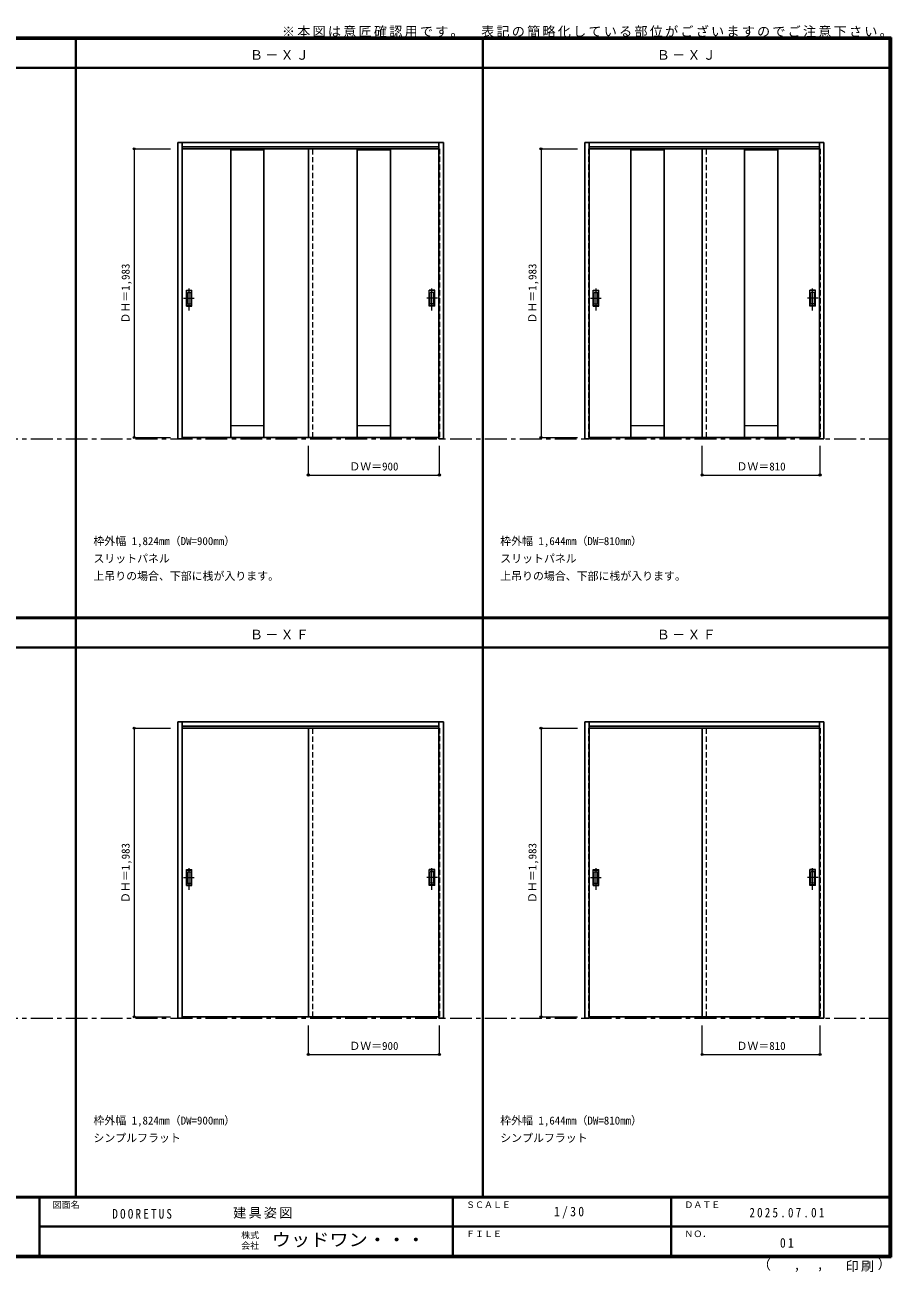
# Model space of a CAD drawing. Units: millimetres, scale not verified. Extents: x -6000 to 5700, y -4307 to 4260.
# Drawn here: x -250 to 5700, y -4307 to 4260 of the extents above; entities that cross this region are included whole.
import ezdxf
from ezdxf.enums import TextEntityAlignment as Align

# ---------------------------------------------------------------- set-up
doc = ezdxf.new("R2010")
doc.units = ezdxf.units.MM
doc.header["$LTSCALE"] = 30
doc.header["$PDMODE"] = 32
doc.header["$PDSIZE"] = 15
doc.linetypes.add('CHAIN1', pattern=[8, 5, -1, 1, -1])
doc.linetypes.add('DASHED1', pattern=[1.8, 1.2, -0.6])
for name, color, linetype, lineweight in [('0-1_通り芯', 7, 'CHAIN1', 18), ('0-2_扉', 4, 'DASHED1', 9), ('0-3_仕上げ', 3, 'Continuous', 25), ('0-4_枠', 3, 'Continuous', 25), ('0-6_引手', 7, 'Continuous', 18), ('0-B_寸法', 4, 'Continuous', 9), ('F-1_枠', 6, 'Continuous', 40)]:
    doc.layers.add(name, color=color, linetype=linetype, lineweight=lineweight)
doc.layers.add('0-A_文字', color=7, linetype='Continuous')
doc.layers.add('F-A_文字', color=7, linetype='Continuous')
doc.styles.add('ＭＳ ゴシック', font='')
doc.styles.get('ＭＳ ゴシック').set_extended_font_data('MS Gothic')

msp = doc.modelspace()

# ---------------------------------------------------------------- linework, layer by layer
at = {"layer": '0-1_通り芯'}
for p, q in [((-5490, 1418), (5690, 1418)), ((-5490, -2562.5), (5690, -2562.5))]:
    msp.add_line(p, q, dxfattribs=at)
at = {"layer": '0-2_扉'}
for p, q in [((827, 3409.5), (827, 1426.5)), ((830, 3409.5), (827, 3409.5)), ((1727, 1426.5), (1727, 3409.5)), ((2594, 3409.5), (2597, 3409.5)), ((2597, 3409.5), (2597, 1426.5)), ((3622, 3409.5), (3622, 1426.5)), ((3625, 3409.5), (3622, 3409.5)), ((4432, 1426.5), (4432, 3409.5)), ((5209, 3409.5), (5212, 3409.5)), ((827, 1426.5), (830, 1426.5)), ((2597, 1426.5), (2594, 1426.5)), ((3622, 1426.5), (3625, 1426.5)), ((827, -571), (827, -2554)), ((830, -571), (827, -571)), ((1727, -2554), (1727, -571)), ((2594, -571), (2597, -571)), ((2597, -571), (2597, -2554)), ((3622, -571), (3622, -2554)), ((3625, -571), (3622, -571)), ((4432, -2554), (4432, -571)), ((5209, -571), (5212, -571)), ((827, -2554), (830, -2554)), ((2597, -2554), (2594, -2554)), ((3622, -2554), (3625, -2554))]:
    msp.add_line(p, q, dxfattribs=at)
at = {"layer": '0-2_扉', "color": 3, "linetype": 'Continuous', "lineweight": 25}
for p, q in [((2594, 3409.5), (830, 3409.5)), ((1697, 1426.5), (1697, 3409.5)), ((5209, 3409.5), (3625, 3409.5)), ((4402, 1426.5), (4402, 3409.5)), ((830, 1426.5), (2594, 1426.5)), ((3625, 1426.5), (5209, 1426.5)), ((2594, -571), (830, -571)), ((1697, -2554), (1697, -571)), ((5209, -571), (3625, -571)), ((4402, -2554), (4402, -571)), ((830, -2554), (2594, -2554)), ((3625, -2554), (5209, -2554))]:
    msp.add_line(p, q, dxfattribs=at)
at = {"layer": '0-2_扉'}
for points in [[(5212, 3409.5), (5212, 1426.5), (5209, 1426.5)], [(5212, -571), (5212, -2554), (5209, -2554)]]:
    msp.add_lwpolyline(points, dxfattribs=at)
at = {"layer": '0-3_仕上げ'}
for p, q in [((1163, 3409.5), (1163, 1426.5)), ((1391, 3409.5), (1391, 1426.5)), ((2033, 3409.5), (2033, 1426.5)), ((2261, 3409.5), (2261, 1426.5)), ((3913, 3409.5), (3913, 1426.5)), ((4141, 3409.5), (4141, 1426.5)), ((4693, 3409.5), (4693, 1426.5)), ((4921, 3409.5), (4921, 1426.5))]:
    msp.add_line(p, q, dxfattribs=at)
at = {"layer": '0-3_仕上げ', "color": 7, "lineweight": 18}
for p, q in [((1163, 3401.5), (1391, 3401.5)), ((2033, 3401.5), (2261, 3401.5)), ((3913, 3401.5), (4141, 3401.5)), ((4693, 3401.5), (4921, 3401.5)), ((1391, 1506.5), (1163, 1506.5)), ((2261, 1506.5), (2033, 1506.5)), ((4141, 1506.5), (3913, 1506.5)), ((4921, 1506.5), (4693, 1506.5))]:
    msp.add_line(p, q, dxfattribs=at)
at = {"layer": '0-4_枠'}
for p, q in [((800, 1418), (800, 3453)), ((800, 3453), (2624, 3453)), ((830, 1418), (830, 3453)), ((2594, 1427.04), (2594, 3453)), ((2624, 1418), (2624, 3453)), ((3595, 1418), (3595, 3453)), ((3595, 3453), (5239, 3453)), ((3625, 1418), (3625, 3453)), ((5209, 1427.04), (5209, 3453)), ((5239, 1418), (5239, 3453)), ((830, 3423), (2594, 3423)), ((3625, 3423), (5209, 3423)), ((830, 1418), (800, 1418)), ((2594, 1426.7), (2594, 1427.04)), ((3625, 1418), (3595, 1418)), ((5209, 1426.7), (5209, 1427.04)), ((800, -2562.5), (800, -527.5)), ((800, -527.5), (2624, -527.5)), ((830, -2562.5), (830, -527.5)), ((830, -557.5), (2594, -557.5)), ((2594, -2553.46), (2594, -527.5)), ((2624, -2562.5), (2624, -527.5)), ((3595, -2562.5), (3595, -527.5)), ((3595, -527.5), (5239, -527.5)), ((3625, -2562.5), (3625, -527.5)), ((3625, -557.5), (5209, -557.5)), ((5209, -2553.46), (5209, -527.5)), ((5239, -2562.5), (5239, -527.5)), ((830, -2562.5), (800, -2562.5)), ((2594, -2553.8), (2594, -2553.46)), ((3625, -2562.5), (3595, -2562.5)), ((5209, -2553.8), (5209, -2553.46))]:
    msp.add_line(p, q, dxfattribs=at)
for points in [[(2624, 1418), (2594, 1418), (2594, 1426.7)], [(5239, 1418), (5209, 1418), (5209, 1426.7)], [(2624, -2562.5), (2594, -2562.5), (2594, -2553.8)], [(5239, -2562.5), (5209, -2562.5), (5209, -2553.8)]]:
    msp.add_lwpolyline(points, dxfattribs=at)
at = {"layer": '0-6_引手'}
for p, q in [((859, 2439), (897, 2439)), ((859, 2329), (859, 2439)), ((865.5, 2423), (890.5, 2423)), ((865.5, 2345), (865.5, 2423)), ((890.5, 2345), (890.5, 2423)), ((897, 2329), (897, 2439)), ((2565, 2439), (2527, 2439)), ((2527, 2329), (2527, 2439)), ((2558.5, 2423), (2533.5, 2423)), ((2533.5, 2345), (2533.5, 2423)), ((2558.5, 2345), (2558.5, 2423)), ((2565, 2329), (2565, 2439)), ((3654, 2439), (3692, 2439)), ((3654, 2329), (3654, 2439)), ((3660.5, 2423), (3685.5, 2423)), ((3660.5, 2345), (3660.5, 2423)), ((3685.5, 2345), (3685.5, 2423)), ((3692, 2329), (3692, 2439)), ((5180, 2439), (5142, 2439)), ((5142, 2329), (5142, 2439)), ((5173.5, 2423), (5148.5, 2423)), ((5148.5, 2345), (5148.5, 2423)), ((5173.5, 2345), (5173.5, 2423)), ((5180, 2329), (5180, 2439)), ((859, 2329), (897, 2329)), ((865.5, 2345), (890.5, 2345)), ((2565, 2329), (2527, 2329)), ((2558.5, 2345), (2533.5, 2345)), ((3654, 2329), (3692, 2329)), ((3660.5, 2345), (3685.5, 2345)), ((5180, 2329), (5142, 2329)), ((5173.5, 2345), (5148.5, 2345)), ((859, -1541.5), (897, -1541.5)), ((859, -1651.5), (859, -1541.5)), ((897, -1651.5), (897, -1541.5)), ((2565, -1541.5), (2527, -1541.5)), ((2527, -1651.5), (2527, -1541.5)), ((2565, -1651.5), (2565, -1541.5)), ((3654, -1541.5), (3692, -1541.5)), ((3654, -1651.5), (3654, -1541.5)), ((3692, -1651.5), (3692, -1541.5)), ((5180, -1541.5), (5142, -1541.5)), ((5142, -1651.5), (5142, -1541.5)), ((5180, -1651.5), (5180, -1541.5)), ((865.5, -1557.5), (890.5, -1557.5)), ((865.5, -1635.5), (865.5, -1557.5)), ((890.5, -1635.5), (890.5, -1557.5)), ((2558.5, -1557.5), (2533.5, -1557.5)), ((2533.5, -1635.5), (2533.5, -1557.5)), ((2558.5, -1635.5), (2558.5, -1557.5)), ((3660.5, -1557.5), (3685.5, -1557.5)), ((3660.5, -1635.5), (3660.5, -1557.5)), ((3685.5, -1635.5), (3685.5, -1557.5)), ((5173.5, -1557.5), (5148.5, -1557.5)), ((5148.5, -1635.5), (5148.5, -1557.5)), ((5173.5, -1635.5), (5173.5, -1557.5)), ((859, -1651.5), (897, -1651.5)), ((865.5, -1635.5), (890.5, -1635.5)), ((2565, -1651.5), (2527, -1651.5)), ((2558.5, -1635.5), (2533.5, -1635.5)), ((3654, -1651.5), (3692, -1651.5)), ((3660.5, -1635.5), (3685.5, -1635.5)), ((5180, -1651.5), (5142, -1651.5)), ((5173.5, -1635.5), (5148.5, -1635.5))]:
    msp.add_line(p, q, dxfattribs=at)
at = {"layer": '0-6_引手', "linetype": 'CHAIN1'}
for p, q in [((878, 2298.77), (878, 2469.62)), ((2546, 2298.77), (2546, 2469.62)), ((3673, 2298.77), (3673, 2469.62)), ((5161, 2298.77), (5161, 2469.62)), ((839.93, 2384), (912.44, 2384)), ((2584.07, 2384), (2511.56, 2384)), ((3634.93, 2384), (3707.43, 2384)), ((5199.07, 2384), (5126.56, 2384)), ((878, -1681.73), (878, -1510.88)), ((2546, -1681.73), (2546, -1510.88)), ((3673, -1681.73), (3673, -1510.88)), ((5161, -1681.73), (5161, -1510.88)), ((839.93, -1596.5), (912.44, -1596.5)), ((2584.07, -1596.5), (2511.56, -1596.5)), ((3634.93, -1596.5), (3707.43, -1596.5)), ((5199.07, -1596.5), (5126.56, -1596.5))]:
    msp.add_line(p, q, dxfattribs=at)
at = {"layer": '0-6_引手', "linetype": 'DASHED1'}
for p, q in [((894, 2333), (894, 2435)), ((2530, 2333), (2530, 2435)), ((3689, 2333), (3689, 2435)), ((5145, 2333), (5145, 2435)), ((862, 2333), (894, 2333)), ((2562, 2333), (2530, 2333)), ((3657, 2333), (3689, 2333)), ((5177, 2333), (5145, 2333)), ((894, -1647.5), (894, -1545.5)), ((2530, -1647.5), (2530, -1545.5)), ((3689, -1647.5), (3689, -1545.5)), ((5145, -1647.5), (5145, -1545.5)), ((862, -1647.5), (894, -1647.5)), ((2562, -1647.5), (2530, -1647.5)), ((3657, -1647.5), (3689, -1647.5)), ((5177, -1647.5), (5145, -1647.5))]:
    msp.add_line(p, q, dxfattribs=at)
for points in [[(862, 2333), (862, 2435), (894, 2435)], [(2562, 2333), (2562, 2435), (2530, 2435)], [(3657, 2333), (3657, 2435), (3689, 2435)], [(5177, 2333), (5177, 2435), (5145, 2435)], [(862, -1647.5), (862, -1545.5), (894, -1545.5)], [(2562, -1647.5), (2562, -1545.5), (2530, -1545.5)], [(3657, -1647.5), (3657, -1545.5), (3689, -1545.5)], [(5177, -1647.5), (5177, -1545.5), (5145, -1545.5)]]:
    msp.add_lwpolyline(points, dxfattribs=at)
at = {"layer": '0-B_寸法'}
for p, q in [((500, 3409.5), (750, 3409.5)), ((500, 3409.5), (500, 1426.5)), ((3295, 3409.5), (3545, 3409.5)), ((3295, 3409.5), (3295, 1426.5)), ((500, 1426.5), (750, 1426.5)), ((3295, 1426.5), (3545, 1426.5)), ((1697, 1168), (1697, 1368)), ((2597, 1168), (2597, 1368)), ((4402, 1168), (4402, 1368)), ((5212, 1168), (5212, 1368)), ((1697, 1168), (2597, 1168)), ((4402, 1168), (5212, 1168)), ((500, -571), (750, -571)), ((500, -571), (500, -2554)), ((3295, -571), (3545, -571)), ((3295, -571), (3295, -2554)), ((500, -2554), (750, -2554)), ((3295, -2554), (3545, -2554)), ((1697, -2812.5), (1697, -2612.5)), ((2597, -2812.5), (2597, -2612.5)), ((4402, -2812.5), (4402, -2612.5)), ((5212, -2812.5), (5212, -2612.5)), ((1697, -2812.5), (2597, -2812.5)), ((4402, -2812.5), (5212, -2812.5))]:
    msp.add_line(p, q, dxfattribs=at)
at = {"layer": '0-B_寸法', "color": 7}
for p in [(500, 3409.5), (3295, 3409.5), (500, 1426.5), (3295, 1426.5), (1697, 1168), (2597, 1168), (4402, 1168), (5212, 1168), (500, -571), (3295, -571), (500, -2554), (3295, -2554), (1697, -2812.5), (2597, -2812.5), (4402, -2812.5), (5212, -2812.5)]:
    msp.add_point(p, dxfattribs=at)
at = {"layer": 'F-1_枠'}
for p, q in [((-6000, 4175), (5700, 4175)), ((-6000, 4170), (5700, 4170)), ((-6000, 4165), (5700, 4165)), ((100, -3790), (100, 4175)), ((2895, -3790), (2895, 4175)), ((5690, 4175), (5690, -4205)), ((5695, 4175), (5695, -4205)), ((5700, 4175), (5700, -4205)), ((-6000, 3965), (5700, 3965)), ((-6000, 190.5), (5700, 190.5)), ((-6000, 187.5), (5700, 187.5)), ((-6000, 184.5), (5700, 184.5)), ((-6000, -15.5), (5700, -15.5)), ((5700, -3790), (-6000, -3790)), ((5700, -3795), (-6000, -3795)), ((-150, -3795), (-150, -4195)), ((2690, -3795), (2690, -4195)), ((4190, -3795), (4190, -4195)), ((-150, -3995), (5690, -3995.01)), ((5700, -4195), (-6000, -4195)), ((5700, -4200), (-6000, -4200)), ((5700, -4205), (-6000, -4205))]:
    msp.add_line(p, q, dxfattribs=at)

# ---------------------------------------------------------------- texts
at = {"layer": '0-A_文字', "style": 'ＭＳ ゴシック'}
for s, p in [('枠外幅 1,824mm（DW=900mm）', (220, 670.5)), ('枠外幅 1,644mm（DW=810mm）', (3015, 670.5)), ('スリットパネル', (220, 550.5)), ('スリットパネル', (3015, 550.5)), ('上吊りの場合、下部に桟が入ります。', (220, 430.5)), ('上吊りの場合、下部に桟が入ります。', (3015, 430.5)), ('枠外幅 1,824mm（DW=900mm）', (220, -3310)), ('枠外幅 1,644mm（DW=810mm）', (3015, -3310)), ('シンプルフラット', (220, -3430)), ('シンプルフラット', (3015, -3430))]:
    msp.add_text(s, height=54.99, dxfattribs=at).set_placement(p, align=Align.BOTTOM_LEFT)
at = {"layer": '0-A_文字', "char_height": 65.98, "attachment_point": 7, "style": 'ＭＳ ゴシック'}
for s, insert in [('\\T1.17;※本図は意匠確認用です。\u3000表記の簡略化している部位がございますのでご注意下さい。', (1515, 4175)), ('\\T1.17;Ｂ－ＸＪ', (1295, 4020)), ('\\T1.17;Ｂ－ＸＪ', (4090, 4020)), ('\\T1.17;Ｂ－ＸＦ', (1295, 39.5)), ('\\T1.17;Ｂ－ＸＦ', (4090, 39.5))]:
    msp.add_mtext(s, dxfattribs=dict(at, insert=insert))
at = {"layer": '0-B_寸法', "color": 7, "style": 'ＭＳ ゴシック'}
for p in [(485, 2208.75), (3280, 2208.75), (485, -1771.75), (3280, -1771.75)]:
    msp.add_text('ＤＨ＝1,983', height=54.99, rotation=90, dxfattribs=at).set_placement(p, align=Align.BOTTOM_LEFT)
for s, p in [('ＤＷ＝900', (1978.25, 1183)), ('ＤＷ＝810', (4638.25, 1183)), ('ＤＷ＝900', (1978.25, -2797.5)), ('ＤＷ＝810', (4638.25, -2797.5))]:
    msp.add_text(s, height=54.99, dxfattribs=at).set_placement(p, align=Align.BOTTOM_LEFT)
at = {"layer": 'F-A_文字', "style": 'ＭＳ ゴシック'}
for s, height, p in [('図面名', 43.99, (-60, -3880)), ('ＳＣＡＬＥ', 43.99, (2780, -3880)), ('ＤＡＴＥ', 43.99, (4280, -3880)), ('株式', 43.99, (1235, -4089)), ('ＦＩＬＥ', 43.99, (2780, -4080)), ('ＮＯ．', 43.99, (4280, -4080)), ('会社', 43.99, (1235, -4161)), ('（', 65.98, (4784.03, -4308.31)), (',', 65.98, (5031.28, -4308.31)), (',', 65.98, (5190.2, -4305.53)), ('）', 65.98, (5608.4, -4304.13))]:
    msp.add_text(s, height=height, dxfattribs=at).set_placement(p, align=Align.BOTTOM_LEFT)
at = {"layer": 'F-A_文字', "style": 'ＭＳ ゴシック', "width": 1.1}
msp.add_text('ウッドワン・・・', height=87.98, dxfattribs=at).set_placement((1445, -4155), align=Align.BOTTOM_LEFT)
at = {"layer": 'F-A_文字', "char_height": 65.98, "attachment_point": 7, "style": 'ＭＳ ゴシック'}
for s, insert in [('\\T1.38;\\W0.9;1/30', (3383.75, -3940)), ('\\T1.39;\\W0.85;DOORETUS', (350, -3940.79)), ('\\T1.17;建具姿図', (1180.42, -3940)), ('\\T1.39;\\W0.85;2025.07.01', (4726.25, -3932.5)), ('\\T1.36;\\W0.9;01', (4936.25, -4140)), ('\\T1.17;印刷', (5388.15, -4306.92))]:
    msp.add_mtext(s, dxfattribs=dict(at, insert=insert))

doc.saveas('drawing.dxf')
